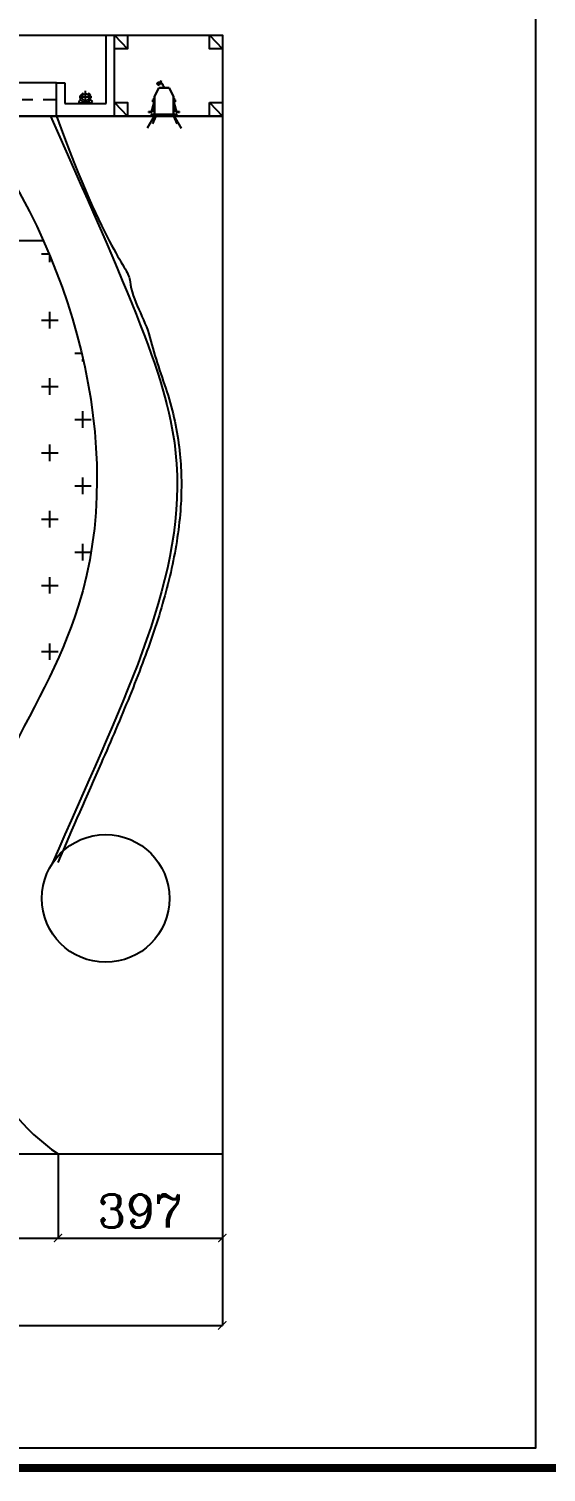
# Model space of a CAD drawing. Header units: millimetres. Extents: x 512961 to 1001058, y -961995 to -458543.
# Drawn here: x 890482 to 891730, y -886619 to -883136 of the extents above; entities that cross this region are included whole.
import ezdxf

# ---------------------------------------------------------------- set-up
doc = ezdxf.new("R2010")
doc.units = ezdxf.units.MM
doc.header["$MEASUREMENT"] = 0
doc.header["$PDMODE"] = 3
doc.linetypes.add('CENTERX2', pattern=[101.6, 63.5, -12.7, 12.7, -12.7])
doc.layers.get('0').update_dxf_attribs({"linetype": 'CONTINUOUS'})
doc.layers.get('DEFPOINTS').update_dxf_attribs({"linetype": 'CONTINUOUS'})
for name, color, linetype in [('txt', 7, 'CONTINUOUS'), ('地材', 250, 'CONTINUOUS'), ('辅助线', 8, 'CONTINUOUS')]:
    doc.layers.add(name, color=color, linetype=linetype)
doc.layers.add('墙', color=5, linetype='CONTINUOUS', lineweight=30)
doc.styles.get("Standard").update_dxf_attribs({"font": 'complex.shx', "bigfont": 'hzxy.shx'})
doc.dimstyles.new('LMDIM40', dxfattribs={"dimtxt": 80, "dimasz": 20, "dimexe": 0, "dimexo": 0, "dimgap": 25, "dimtad": 1, "dimdec": 0, "dimzin": 0, "dimdsep": 46, "dimtxsty": 'Standard', "dimblk1": 'DOT', "dimblk2": 'DOT', "dimsah": 1, "dimcen": 0, "dimclrd": 2, "dimclre": 2, "dimclrt": 2, "dimadec": 0, "dimazin": 0, "dimtfac": 1, "dimtdec": 0, "dimtmove": 2, "dimatfit": 3, "dimldrblk": 'DOT', "dimfxl": 0, "dimtolj": 1, "dimtzin": 0, "dimarcsym": 0})

# ---------------------------------------------------------------- blocks, each defined once
blk = doc.blocks.new('射灯')
at = {"color": 2, "linetype": 'Continuous'}
for p, q in [((125884.2, -227883.5), (125873.8, -227904.2)), ((125896.6, -227883.5), (125884.2, -227883.5)), ((125896.6, -227883.5), (125908.9, -227883.5)), ((125908.9, -227883.5), (125919.3, -227904.2)), ((125866.6, -227941.3), (125872.1, -227921.3)), ((125867.2, -227942.3), (125873.1, -227921.6)), ((125873.1, -227908.1), (125872.1, -227908.1)), ((125872.1, -227921.3), (125872.1, -227908.1)), ((125873.1, -227921.6), (125873.1, -227908.1)), ((125873.8, -227904.2), (125873.8, -227947.7)), ((125919.3, -227904.2), (125919.3, -227947.7)), ((125920, -227921.6), (125920, -227908.1)), ((125920, -227908.1), (125921, -227908.1)), ((125925.9, -227942.3), (125920, -227921.6)), ((125921, -227921.3), (125921, -227908.1)), ((125926.5, -227941.3), (125921, -227921.3)), ((125866.6, -227941.3), (125859.2, -227941.3)), ((125859.2, -227941.3), (125859.2, -227942.3)), ((125867.2, -227942.3), (125859.2, -227942.3)), ((125925.9, -227942.3), (125933.9, -227942.3)), ((125926.5, -227941.3), (125933.9, -227941.3)), ((125933.9, -227941.3), (125933.9, -227942.3))]:
    blk.add_line(p, q, dxfattribs=at)
for points in [[(125896.6, -227883.5), (125897.8, -227879.8), (125899.2, -227876.9), (125900.6, -227874.6), (125902.1, -227872.9), (125903.6, -227871.7), (125905.1, -227870.9), (125906.5, -227870.5), (125907.8, -227870.3), (125909, -227870.3), (125910, -227870.5), (125910.9, -227870.8), (125911.7, -227871.2), (125912.3, -227871.7), (125912.7, -227872.3), (125912.9, -227872.9), (125913, -227873.5), (125912.9, -227874.1), (125912.6, -227874.6), (125912.1, -227875.1), (125911.6, -227875.5), (125910.9, -227875.9), (125910.2, -227876), (125909.5, -227876.1), (125908.8, -227875.9), (125908, -227875.6), (125907.3, -227875.1), (125906.7, -227874.3), (125906, -227873.2), (125905.4, -227871.9), (125904.8, -227870.2), (125904.3, -227868.2), (125903.8, -227865.8)], [(125896.3, -227947.7), (125866.3, -227947.7), (125866.3, -227950.7), (125868.3, -227951.7), (125896.3, -227951.7)], [(125896.3, -227947.7), (125926.8, -227947.7), (125926.8, -227950.7), (125924.8, -227951.7), (125896.3, -227951.7)]]:
    blk.add_lwpolyline(points, dxfattribs=at)
for points in [[(125871.6, -227912.8), (125871.6, -227917.1), (125869.9, -227917.1), (125869.9, -227912.8)], [(125872.1, -227913.9), (125872.1, -227916), (125871.6, -227916), (125871.6, -227913.9)], [(125873.7, -227913.9), (125873.7, -227916), (125873.2, -227916), (125873.2, -227913.9)], [(125919.4, -227913.9), (125919.4, -227916), (125919.9, -227916), (125919.9, -227913.9)], [(125921, -227913.9), (125921, -227916), (125921.5, -227916), (125921.5, -227913.9)], [(125921.5, -227912.8), (125921.5, -227917.1), (125923.2, -227917.1), (125923.2, -227912.8)]]:
    blk.add_lwpolyline(points, close=True, dxfattribs=at)
at = {"layer": '地材', "color": 8}
for p, q in [((125872.1, -227951.7), (125855.6, -227980.6)), ((125874.1, -227951.7), (125866, -227970.1)), ((125916.1, -227951.7), (125924.8, -227970.4)), ((125920.4, -227951.7), (125937.1, -227980.5))]:
    blk.add_line(p, q, dxfattribs=at)
blk = doc.blocks.new('A$C2B8C4157')
at = {"color": 0, "linetype": 'Continuous'}
for p, q in [((3.7, 20), (7.5, 23.7)), ((3.7, 8.5), (3.7, 20)), ((7.5, 4.7), (24, 4.7)), ((27.7, 20), (24, 23.7)), ((27.7, 8.5), (27.7, 20))]:
    blk.add_line(p, q, dxfattribs=at)
for centre in [(3.7, 4.7), (27.7, 4.7)]:
    blk.add_circle(centre, 3.73, dxfattribs=at)
for centre, start, end in [((8.7, 22.5), 315, 135), ((22.8, 22.5), 45, 225)]:
    blk.add_arc(centre, 1.71, start, end, dxfattribs=at)
at = {"layer": 'txt', "color": 2, "linetype": 'CENTERX2', "ltscale": 2}
for p, q in [((31.2, 15.5), (0.3, 15.5)), ((15.7, 0), (15.7, 30.9))]:
    blk.add_line(p, q, dxfattribs=at)
blk.add_circle((15.7, 15.5), 8.27, dxfattribs=at)
blk = doc.blocks.new('_ArchTick')
at = {"color": 0, "linetype": 'ByBlock', "const_width": 0.15}
blk.add_lwpolyline([(-0.5, -0.5), (0.5, 0.5)], dxfattribs=at)
blk = doc.blocks.new('*D1170')
at = {"layer": 'DEFPOINTS', "color": 0}
for p in [(889999.1, -885850.9), (890552.7, -885850.9), (890552.7, -886053.9)]:
    blk.add_point(p, dxfattribs=at)
at = {"layer": 'txt', "color": 2, "lineweight": -2}
for p, q in [((889999.1, -885850.9), (889999.1, -886053.9)), ((890552.7, -885850.9), (890552.7, -886053.9)), ((889999.1, -886053.9), (890552.7, -886053.9))]:
    blk.add_line(p, q, dxfattribs=at)
at = {"layer": 'txt', "color": 2, "lineweight": -2, "xscale": 20, "yscale": 20, "zscale": 20, "rotation": 180}
blk.add_blockref('_ArchTick', (889999.1, -886053.9), dxfattribs=at)
at = {"layer": 'txt', "color": 2, "lineweight": -2, "xscale": 20, "yscale": 20, "zscale": 20}
blk.add_blockref('_ArchTick', (890552.7, -886053.9), dxfattribs=at)
at = {"layer": 'txt', "color": 2, "insert": (890275.9, -885988.9), "char_height": 80, "attachment_point": 5}
blk.add_mtext('\\A1;554', dxfattribs=at)
blk = doc.blocks.new('_DOT')
at = {"color": 0, "linetype": 'ByBlock'}
blk.add_line((-0.5, 0), (-1, 0), dxfattribs=at)
at = {"color": 0, "linetype": 'ByBlock', "const_width": 0.5}
blk.add_lwpolyline([(-0.25, 0, 1), (0.25, 0, 1)], format="xyb", close=True, dxfattribs=at)
blk = doc.blocks.new('DOT')
at = {"color": 0, "linetype": 'ByBlock'}
blk.add_line((-0.35, 0), (-1, 0), dxfattribs=at)
at = {"color": 0, "linetype": 'ByBlock', "const_width": 0.35}
blk.add_lwpolyline([(-0.175, 0, 1), (0.175, 0, 1)], format="xyb", close=True, dxfattribs=at)
blk = doc.blocks.new('*D1171')
at = {"layer": 'DEFPOINTS', "color": 0}
for p in [(890552.7, -885850.9), (890949.2, -885850.9), (890949.2, -886053.9)]:
    blk.add_point(p, dxfattribs=at)
at = {"layer": 'txt', "color": 2, "lineweight": -2}
for p, q in [((890552.7, -885850.9), (890552.7, -886053.9)), ((890949.2, -885850.9), (890949.2, -886053.9)), ((890552.7, -886053.9), (890949.2, -886053.9))]:
    blk.add_line(p, q, dxfattribs=at)
at = {"layer": 'txt', "color": 2, "lineweight": -2, "xscale": 20, "yscale": 20, "zscale": 20, "rotation": 180}
blk.add_blockref('_ArchTick', (890552.7, -886053.9), dxfattribs=at)
at = {"layer": 'txt', "color": 2, "lineweight": -2, "xscale": 20, "yscale": 20, "zscale": 20}
blk.add_blockref('_ArchTick', (890949.2, -886053.9), dxfattribs=at)
at = {"layer": 'txt', "color": 2, "insert": (890751, -885988.9), "char_height": 80, "attachment_point": 5}
blk.add_mtext('\\A1;397', dxfattribs=at)
blk = doc.blocks.new('*D1172')
at = {"layer": 'DEFPOINTS', "color": 0}
for p in [(887069.2, -885850.9), (890949.2, -885850.9), (890949.2, -886264.9)]:
    blk.add_point(p, dxfattribs=at)
at = {"layer": 'txt', "color": 2, "lineweight": -2}
for p, q in [((887069.2, -885850.9), (887069.2, -886264.9)), ((890949.2, -885850.9), (890949.2, -886264.9)), ((887069.2, -886264.9), (890949.2, -886264.9))]:
    blk.add_line(p, q, dxfattribs=at)
at = {"layer": 'txt', "color": 2, "lineweight": -2, "xscale": 20, "yscale": 20, "zscale": 20, "rotation": 180}
blk.add_blockref('_ArchTick', (887069.2, -886264.9), dxfattribs=at)
at = {"layer": 'txt', "color": 2, "lineweight": -2, "xscale": 20, "yscale": 20, "zscale": 20}
blk.add_blockref('_ArchTick', (890949.2, -886264.9), dxfattribs=at)
at = {"layer": 'txt', "color": 2, "insert": (889009.2, -886199.9), "char_height": 80, "attachment_point": 5}
blk.add_mtext('\\A1;3880', dxfattribs=at)

msp = doc.modelspace()

# ---------------------------------------------------------------- linework, layer by layer
at = {"const_width": 19.9}
msp.add_lwpolyline([(885615.3, -886608.9), (892817.2, -886608.9), (892817.2, -881382), (885615.3, -881382)], close=True, dxfattribs=at)
at = {"color": 4}
msp.add_lwpolyline([(885665.3, -881435.4), (885665.3, -886559.9), (891705.6, -886559.9), (891705.6, -881435.4)], close=True, dxfattribs=at)
at = {"layer": 'txt'}
for p, q in [((887069.2, -883150.9), (890949.2, -883150.9)), ((890119.2, -883150.9), (890949.2, -883150.9)), ((890669.2, -883316.4), (890669.2, -883150.9)), ((890689.2, -883316.4), (890689.2, -883150.9)), ((890689.2, -883150.9), (890720.2, -883183.9)), ((890918.2, -883150.9), (890949.2, -883183.9)), ((890949.2, -883150.9), (890949.2, -885850.9)), ((890549.2, -883346.4), (890549.2, -883266.4)), ((890549.2, -883266.4), (890569.2, -883266.4)), ((890569.2, -883266.4), (890569.2, -883316.4)), ((890569.2, -883316.4), (890669.2, -883316.4)), ((890689.2, -883313.4), (890720.2, -883346.4)), ((890918.2, -883313.4), (890949.2, -883346.4)), ((890949.2, -883346.4), (887069.2, -883346.4)), ((890119.2, -883346.4), (890949.2, -883346.4)), ((890949.2, -883346.4), (890549.2, -883346.4)), ((887069.2, -885850.9), (890949.2, -885850.9))]:
    msp.add_line(p, q, dxfattribs=at)
at = {"layer": 'txt', "color": 2, "linetype": 'CENTERX2', "ltscale": 2}
msp.add_line((887469.2, -883306.4), (890549.2, -883306.4), dxfattribs=at)
at = {"layer": 'txt', "color": 42}
for p, q in [((890513, -883678.9), (890531.2, -883678.9)), ((890533, -883698.9), (890533, -883683.3)), ((890533, -883858.9), (890533, -883818.9)), ((890513, -883838.9), (890553, -883838.9)), ((890593, -883918.9), (890609.8, -883918.9)), ((890613, -883938.9), (890613, -883932.7)), ((890513, -883998.9), (890553, -883998.9)), ((890533, -884018.9), (890533, -883978.9)), ((890613, -884098.9), (890613, -884058.9)), ((890593, -884078.9), (890633, -884078.9)), ((890533, -884178.9), (890533, -884138.9)), ((890513, -884158.9), (890553, -884158.9)), ((890593, -884238.9), (890633, -884238.9)), ((890613, -884258.9), (890613, -884218.9)), ((890533, -884338.9), (890533, -884298.9)), ((890513, -884318.9), (890553, -884318.9)), ((890613, -884418.9), (890613, -884378.9)), ((890593, -884398.9), (890632.6, -884398.9)), ((890513, -884478.9), (890553, -884478.9)), ((890533, -884498.9), (890533, -884458.9)), ((890533, -884658.9), (890533, -884618.9)), ((890513, -884638.9), (890553, -884638.9))]:
    msp.add_line(p, q, dxfattribs=at)
at = {"layer": 'txt'}
for points in [[(890689.2, -883150.9), (890720.2, -883150.9), (890720.2, -883183.9), (890689.2, -883183.9)], [(890918.2, -883150.9), (890949.2, -883150.9), (890949.2, -883183.9), (890918.2, -883183.9)], [(890689.2, -883313.4), (890720.2, -883313.4), (890720.2, -883346.4), (890689.2, -883346.4)], [(890918.2, -883313.4), (890949.2, -883313.4), (890949.2, -883346.4), (890918.2, -883346.4)]]:
    msp.add_lwpolyline(points, close=True, dxfattribs=at)
msp.add_circle((890667.7, -885234.5), 154, dxfattribs=at)
at = {"layer": 'txt', "start_tangent": (0.603276, -0.797532), "end_tangent": (0.829563, -0.558413)}
msp.add_spline([(890340.7, -883346.4), (890601.7, -884529), (890298.7, -885308), (890552.7, -885850.9)], degree=3, dxfattribs=at)
at = {"layer": 'txt'}
for points, knots in [([(890534.2, -883346.4), (890744.4, -883818.8), (890958.3, -884296.8), (890698, -884778.1), (890539.7, -885148.8)], [0, 0, 0, 0, 565.962144, 1475.682615, 1475.682615, 1475.682615, 1475.682615]), ([(890549.2, -883346.4), (890669.7, -883680.6), (890723.2, -883709.8), (890730.7, -883790.7), (890762.7, -883835.1), (890785.8, -883926.7), (890803.5, -883974.2), (890832.9, -884068), (890842.2, -884115.1), (890848.9, -884183.5), (890850, -884204.8), (890850.6, -884247.2), (890850, -884268.5), (890845.3, -884339), (890837.7, -884388.4), (890815.6, -884488.2), (890801.2, -884538.6), (890766.9, -884640.8), (890747.2, -884692.7), (890704.2, -884798.7), (890680.9, -884852.8), (890623, -884985.1), (890587.5, -885064.6), (890552.4, -885147.7)], [0, 0, 0, 0, 112.805009, 112.805009, 256.10464, 256.10464, 399.404272, 399.404272, 542.703903, 542.703903, 607.180117, 607.180117, 671.656331, 671.656331, 820.955528, 820.955528, 970.254726, 970.254726, 1119.553924, 1119.553924, 1268.853122, 1268.853122, 1475.682615, 1475.682615, 1475.682615, 1475.682615])]:
    msp.add_open_spline(points, degree=3, knots=knots, dxfattribs=at)
at = {"layer": '辅助线'}
for p, q in [((890549.2, -883266.4), (887469.2, -883266.4)), ((887469.2, -883346.4), (890549.2, -883346.4)), ((887809.2, -883646.4), (890517.1, -883646.4))]:
    msp.add_line(p, q, dxfattribs=at)

# ---------------------------------------------------------------- block references
at = {"layer": 'txt'}
msp.add_blockref('A$C2B8C4157', (890603.5, -883316.4), dxfattribs=at)
at = {"layer": '墙', "xscale": -1}
msp.add_blockref('射灯', (1016705.1, -655394.8), dxfattribs=at)

# ---------------------------------------------------------------- dimensions: what is measured, and where the dimension line sits
at = {"layer": 'txt'}
for base, p1, p2, picture, middle in [((890949.2, -886264.9), (887069.2, -885850.9), (890949.2, -885850.9), '*D1172', (889009.2, -886199.9)), ((890552.7, -886053.9), (889999.1, -885850.9), (890552.7, -885850.9), '*D1170', (890275.9, -885988.9)), ((890949.2137813, -886053.9435466), (890552.7137813, -885850.9435466), (890949.2137813, -885850.9435466), '*D1171', (890750.9637813, -885988.9435466))]:
    dim = msp.add_linear_dim(base=base, p1=p1, p2=p2, dimstyle='LMDIM40', override={"dimblk": 'ArchTick', "dimsah": 0, "dimldrblk": 'DOT'}, dxfattribs=at)
    dim.commit()
    dim.dimension.update_dxf_attribs({"geometry": picture, "text_midpoint": middle})

doc.saveas('drawing.dxf')
